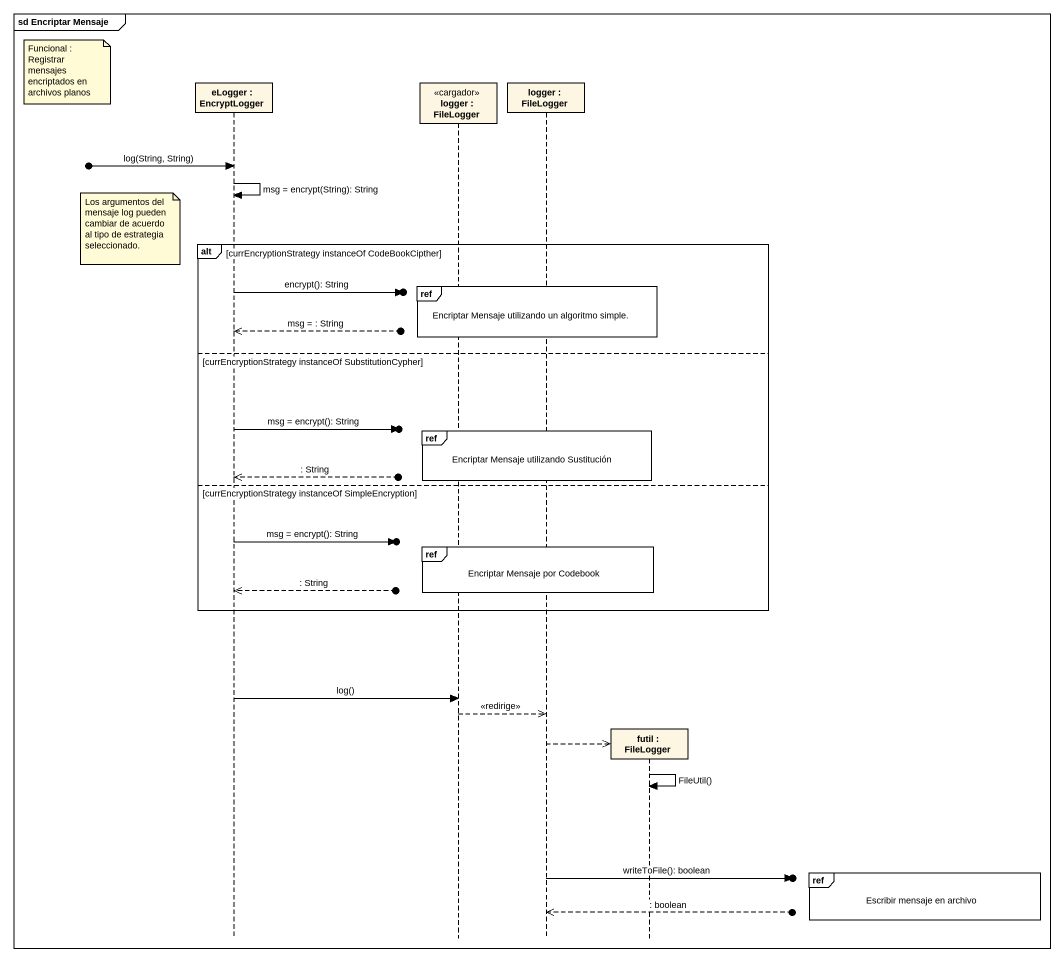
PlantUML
@startuml
mainframe sd Encriptar Mensaje
hide footbox
participant "eLogger : EncryptLogger" as eLogger
participant "logger : FileLogger" as logger <<cargador>>
participant "logger : FileLogger" as logger_2
participant "futil : FileLogger" as futil

note left of eLogger : Funcional : Registrar mensajes encriptados en archivos planos
[o-> eLogger : log(String, String)
eLogger -> eLogger : msg = encrypt(String): String
note left of eLogger : Los argumentos del mensaje log pueden cambiar de acuerdo al tipo de estrategia seleccionado.
alt currEncryptionStrategy instanceOf CodeBookCipther
  ref over logger, logger_2, futil : Encriptar Mensaje utilizando un algoritmo simple.
  eLogger ->o] : encrypt(): String
  eLogger <<--o] : msg = : String
else currEncryptionStrategy instanceOf SubstitutionCypher
  eLogger ->o] : msg = encrypt(): String
  ref over logger, logger_2, futil : Encriptar Mensaje utilizando Sustitución
  eLogger <<--o] : : String
else currEncryptionStrategy instanceOf SimpleEncryption
  eLogger ->o] : msg = encrypt(): String
  ref over logger, logger_2, futil : Encriptar Mensaje por Codebook
  eLogger <<--o] : : String
end
eLogger -> logger : log()
logger -->> logger_2 : <<redirige>>
logger_2 -->> futil **
futil -> futil : FileUtil()
ref over futil : Escribir mensaje en archivo
logger_2 ->o] : writeToFile(): boolean
logger_2 <<--o] : : boolean
@enduml
